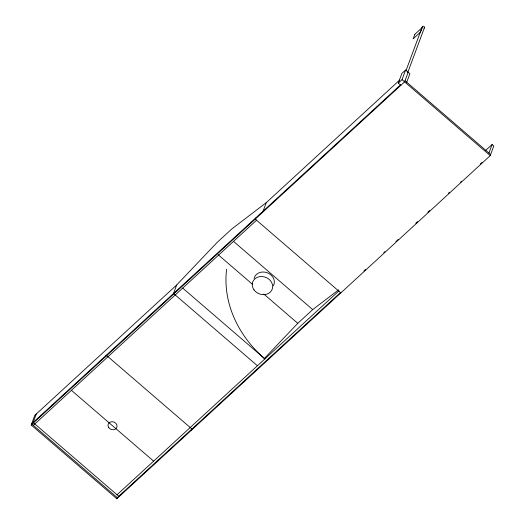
<?xml version="1.0" encoding="UTF-8"?>
<svg xmlns="http://www.w3.org/2000/svg" width="525" height="525" viewBox="0 0 525 525"><rect width="100%" height="100%" fill="white"/><g stroke="black" fill="none" stroke-linecap="round" stroke-linejoin="round"><path stroke-width="0.79" d="M485.448 150.636L492.089 144.532L493.802 146.009L490.225 155.63L116.826 498.75L31.198 424.988L34.775 415.373L176.669 284.983L217.028 242.543L231.952 228.834L266.287 202.637L399.617 80.115M36.271 413.995L33.114 422.487L118.742 496.243M105.879 356.363L106.299 355.235L191.927 428.991L191.507 430.126M176.669 284.983L173.512 293.475L257.427 365.754M116.826 498.75L117.246 497.621L340.686 292.294M255.662 217.987L255.235 219.115L340.863 292.878M263.123 211.122L266.287 202.637M400.864 85.299L398.298 83.088L401.874 73.467L405.608 70.035L409.887 73.723L406.731 82.215M398.298 83.088L402.032 79.656L405.608 70.035M406.114 70.324L422.238 26.959M407.774 72.437L424.469 27.549M408.174 72.247L404.598 81.867L31.198 424.988M488.933 153.024L492.089 144.532M264.154 358.687L297.787 323.321L312.71 309.606L338.618 289.833M400.68 84.722L31.618 423.859L117.246 497.621M33.331 425.335L256.771 220.014M117.029 494.773L338.973 290.824M363.851 271.012L365.663 269.345M383.775 252.702L384.983 251.593M395.85 241.605L398.265 239.387M415.774 223.296L417.585 221.629M427.849 212.198L429.66 210.532M448.383 193.338L449.59 192.222M460.458 182.241L461.665 181.132M480.382 163.931L482.193 162.264M405.018 80.738L490.645 154.494M402.032 79.656L490.225 155.63M233.599 241.461L312.71 309.606M218.059 254.638L252.669 284.452M263.793 294.039L297.787 323.321M182.693 288.087L264.895 358.897A115.553 98.523 20.4 0 1 226.597 269.213M71.42 390.337L153.622 461.147M254.113 278.394A10.402 8.866 20.4 0 1 267.409 272.81A10.402 8.866 20.4 0 1 273.328 285.869M422.408 27.727A1.155 0.984 20.4 0 1 422.717 26.368A1.155 0.984 20.4 0 1 424.298 26.788A1.155 0.984 20.4 0 1 423.99 28.147M414.835 34.322L413.149 38.85L420.597 32.012L422.277 27.484L414.835 34.322M108.747 427.626A4.62 3.944 20.4 0 0 116.603 427.882A4.62 3.944 20.4 0 0 112.212 421.713A4.62 3.944 20.4 0 0 108.747 427.626M253.975 289.833A10.402 8.866 20.4 0 0 271.648 290.397A10.402 8.866 20.4 0 0 261.765 276.524A10.402 8.866 20.4 0 0 253.975 289.833"/></g></svg>
